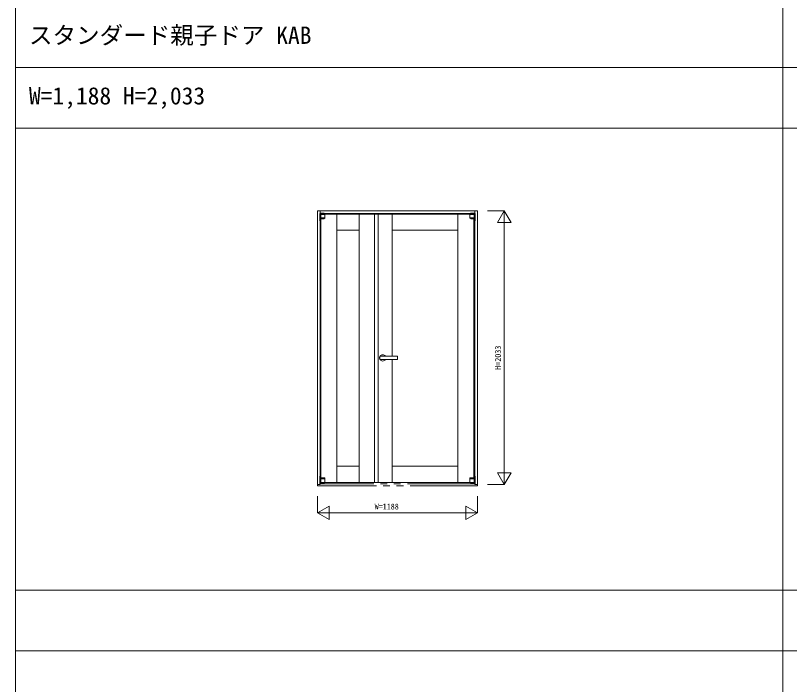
# Model space of a CAD drawing. Units: millimetres, scale not verified. Extents: x -14341 to 14341, y -10000 to 10000.
# Drawn here: x -14340 to -8589, y 130 to 5102 of the extents above; entities that cross this region are included whole.
import ezdxf
from ezdxf.enums import TextEntityAlignment as Align

# ---------------------------------------------------------------- set-up
doc = ezdxf.new("R2010")
doc.units = ezdxf.units.MM
doc.header["$LTSCALE"] = 50
doc.linetypes.add('USER2', pattern=[15, 10, -1, 1, -1, 1, -1])
doc.layers.add('0-0_0', color=7, linetype='Continuous')
for name, color, linetype, lineweight in [('0-1_YKK_F1', 7, 'Continuous', 18), ('0-2_YKK_A1', 4, 'Continuous', 18), ('0-3_YKK_N1', 2, 'Continuous', 18)]:
    doc.layers.add(name, color=color, linetype=linetype, lineweight=lineweight)
doc.styles.add('ＭＳ ゴシック', font='')
doc.styles.get('ＭＳ ゴシック').set_extended_font_data('MS Gothic')

msp = doc.modelspace()

# ---------------------------------------------------------------- linework, layer by layer
at = {"layer": '0-1_YKK_F1'}
for p, q in [((-14340.01, -10000), (-14340.01, 10000)), ((-8640.01, -10000), (-8640.01, 9500)), ((-14340.01, 4715), (14159.99, 4715)), ((-14340.01, 4265), (14159.99, 4265)), ((-14340.01, 830), (14159.99, 830)), ((-14340.01, 380), (14159.99, 380))]:
    msp.add_line(p, q, dxfattribs=at)
at = {"layer": '0-2_YKK_A1'}
for p, q in [((-12079.51, 3630), (-12079.51, 3626)), ((-12079.51, 3626), (-12079.51, 3625)), ((-12079.51, 3619), (-12079.51, 3625)), ((-12076.51, 3625), (-12079.51, 3625)), ((-12076.51, 3629.58), (-12076.51, 3630.5)), ((-12076.51, 3619), (-12076.51, 3625)), ((-12074.51, 3630), (-12071.61, 3630)), ((-12071.61, 3627), (-12074.51, 3627)), ((-12072.51, 3598.3), (-12072.51, 3623.8)), ((-12072.16, 3623.8), (-12069.68, 3623.8)), ((-12071.91, 3624.1), (-12062.11, 3624.1)), ((-12071.91, 3623.8), (-12071.91, 3624.1)), ((-12071.61, 3631), (-12071.61, 3634)), ((-12045.61, 3634), (-12071.61, 3634)), ((-12045.61, 3631), (-12071.61, 3631)), ((-12071.61, 3631), (-12071.61, 3629.22)), ((-12062.11, 3630), (-12071.61, 3630)), ((-12071.61, 3629.22), (-12071.61, 3627)), ((-12071.61, 3627), (-12062.11, 3627)), ((-12062.11, 3623.8), (-12062.11, 3631)), ((-12062.11, 3627), (-12055.11, 3627)), ((-12055.11, 3631), (-12055.11, 3623.8)), ((-12045.61, 3630), (-12055.11, 3630)), ((-12045.61, 3631), (-12045.61, 3634)), ((-12045.61, 3629.22), (-12045.61, 3631)), ((-12043.31, 3625.5), (-11596.51, 3625.5)), ((-12043.31, 3625.5), (-12043.31, 3623.8)), ((-12042.42, 3623.8), (-12041.51, 3623.8)), ((-12041.51, 3622.9), (-12041.51, 3623.8)), ((-12041.51, 3623.8), (-12041.51, 3598.3)), ((-11951.51, 1631.5), (-11951.51, 3625.5)), ((-11786.51, 3625.5), (-11786.51, 1631.5)), ((-11673.51, 3625.5), (-11673.51, 1631.5)), ((-11646.51, 3625.5), (-11646.51, 1631.5)), ((-10961.71, 3625.5), (-11596.51, 3625.5)), ((-11541.51, 2569.5), (-11541.51, 3625.5)), ((-11053.51, 3625.5), (-11053.51, 1631.5)), ((-10963.5, 3622.9), (-10963.5, 3623.8)), ((-10962.6, 3623.8), (-10963.5, 3623.8)), ((-10963.5, 3623.8), (-10963.5, 3598.3)), ((-10961.71, 3625.5), (-10961.71, 3623.8)), ((-10959.41, 3631), (-10959.41, 3634)), ((-10959.41, 3634), (-10933.41, 3634)), ((-10959.41, 3631), (-10933.41, 3631)), ((-10959.41, 3629.22), (-10959.41, 3631)), ((-10959.41, 3630), (-10949.91, 3630)), ((-10949.91, 3631), (-10949.91, 3623.8)), ((-10942.91, 3627), (-10949.91, 3627)), ((-10942.91, 3623.8), (-10942.91, 3631)), ((-10942.91, 3630), (-10933.41, 3630)), ((-10933.41, 3627), (-10942.91, 3627)), ((-10933.11, 3624.1), (-10942.91, 3624.1)), ((-10932.85, 3623.8), (-10935.33, 3623.8)), ((-10933.41, 3631), (-10933.41, 3634)), ((-10933.41, 3631), (-10933.41, 3629.22)), ((-10930.51, 3630), (-10933.41, 3630)), ((-10933.41, 3629.22), (-10933.41, 3627)), ((-10933.41, 3627), (-10930.51, 3627)), ((-10933.11, 3623.8), (-10933.11, 3624.1)), ((-10932.5, 3598.3), (-10932.5, 3623.8)), ((-10928.51, 3629.58), (-10928.51, 3630.5)), ((-10928.51, 1679), (-10928.51, 3625)), ((-10928.51, 3619), (-10928.51, 3625)), ((-10928.51, 3625), (-10925.51, 3625)), ((-10925.51, 3630), (-10925.51, 3626)), ((-10925.51, 3626), (-10925.51, 3625)), ((-10925.51, 3619), (-10925.51, 3625)), ((-12079.51, 3617), (-12079.51, 3611)), ((-12079.51, 3581), (-12079.51, 3611)), ((-12079.51, 3581), (-12079.51, 3575)), ((-12076.51, 3611), (-12076.51, 3617)), ((-12076.51, 3611), (-12076.51, 3581)), ((-12041.51, 3598.3), (-12072.51, 3598.3)), ((-12072.51, 3590.8), (-12072.51, 3597.3)), ((-12072.16, 3597.3), (-12072.51, 3597.3)), ((-12072.16, 3597.3), (-12069.68, 3597.3)), ((-12071.91, 3597.3), (-12071.91, 3598.3)), ((-12071.91, 3597.3), (-12071.91, 3598.3)), ((-12071.51, 1661.07), (-12071.51, 3589.8)), ((-12067.82, 3589.8), (-12071.51, 3589.8)), ((-12070.3, 3589.8), (-12070.51, 3589.8)), ((-12069.68, 3597.3), (-12042.42, 3597.3)), ((-12049.25, 3590), (-12041.91, 3595.5)), ((-12041.51, 3597.3), (-12042.42, 3597.3)), ((-12042.11, 3597.3), (-12042.11, 3598.3)), ((-12041.51, 3597.3), (-12041.51, 3596.3)), ((-10963.5, 3598.3), (-10932.5, 3598.3)), ((-10963.5, 3597.3), (-10963.5, 3596.3)), ((-10963.5, 3597.3), (-10962.6, 3597.3)), ((-10955.77, 3590), (-10963.1, 3595.5)), ((-10962.9, 3597.3), (-10962.9, 3598.3)), ((-10935.33, 3597.3), (-10962.6, 3597.3)), ((-10937.19, 3589.8), (-10933.5, 3589.8)), ((-10932.85, 3597.3), (-10935.33, 3597.3)), ((-10934.71, 3589.8), (-10934.5, 3589.8)), ((-10933.51, 1661.07), (-10933.51, 3589.8)), ((-10933.1, 3597.3), (-10933.1, 3598.3)), ((-10933.1, 3597.3), (-10933.1, 3598.3)), ((-10932.85, 3597.3), (-10932.5, 3597.3)), ((-10932.5, 3590.8), (-10932.5, 3597.3)), ((-10928.51, 3611), (-10928.51, 3617)), ((-10928.51, 3611), (-10928.51, 3581)), ((-10925.51, 3617), (-10925.51, 3611)), ((-10925.51, 3581), (-10925.51, 3611)), ((-10925.51, 3581), (-10925.51, 3575)), ((-11951.51, 3505.5), (-11786.51, 3505.5)), ((-11541.51, 3505.5), (-11053.51, 3505.5)), ((-11632.51, 2562.75), (-11632.51, 2568.5)), ((-11632.51, 2552.25), (-11632.51, 2562.75)), ((-11632.51, 2546.5), (-11632.51, 2552.25)), ((-11503.51, 2569.5), (-11631.51, 2569.5)), ((-11631.51, 2545.5), (-11503.51, 2545.5)), ((-11541.51, 1631.5), (-11541.51, 2545.5)), ((-11502.51, 2568.5), (-11502.51, 2562.75)), ((-11786.51, 1751.5), (-11951.51, 1751.5)), ((-11053.51, 1751.5), (-11541.51, 1751.5)), ((-12079.51, 1679), (-12079.51, 1617.5)), ((-12076.51, 1679), (-12079.51, 1679)), ((-12076.51, 1679), (-12076.51, 1629)), ((-10928.51, 1679), (-10928.51, 1629)), ((-10928.51, 1679), (-10925.51, 1679)), ((-10925.51, 1679), (-10925.51, 1617.5)), ((-12096.51, 1617.5), (-12076.51, 1617.5)), ((-12079.51, 1637), (-12079.51, 1635)), ((-12079.51, 1635), (-12079.51, 1629)), ((-12047.11, 1624), (-12079.51, 1624)), ((-12076.51, 1617.5), (-12076.51, 1621.4)), ((-12072.51, 1624), (-12074.91, 1624)), ((-12072.11, 1627), (-12074.51, 1627)), ((-12072.51, 1658.7), (-12072.51, 1659.75)), ((-12072.51, 1658.7), (-12071.6, 1658.7)), ((-12071.6, 1631.2), (-12072.51, 1631.2)), ((-12072.17, 1660.5), (-12064.79, 1666.95)), ((-12071.91, 1657.7), (-12071.91, 1658.7)), ((-12071.91, 1658.7), (-12071.91, 1657.7)), ((-12071.6, 1658.7), (-12041.51, 1658.7)), ((-12071.6, 1657.7), (-12041.51, 1657.7)), ((-12065.17, 1631.2), (-12071.6, 1631.2)), ((-12070.71, 1630.9), (-12070.91, 1630.9)), ((-12070.71, 1630.9), (-12067.31, 1630.9)), ((-12067.31, 1629.3), (-12067.31, 1631.2)), ((-12064.51, 1627.3), (-12064.51, 1629.3)), ((-12064.13, 1667.2), (-12055.51, 1667.2)), ((-12063.64, 1667.2), (-12063.54, 1667.2)), ((-12061.61, 1627), (-12061.61, 1627.3)), ((-12055.51, 1667.2), (-12050.79, 1667.2)), ((-12054.61, 1627.3), (-12054.61, 1627)), ((-12050.79, 1667.2), (-12046.2, 1667.2)), ((-12050.1, 1631.2), (-12044.34, 1631.2)), ((-12047.11, 1627), (-12047.11, 1624)), ((-12046.2, 1667.2), (-12042.51, 1667.2)), ((-12044.34, 1631.2), (-12041.86, 1631.2)), ((-12043.31, 1630.9), (-12017.91, 1630.9)), ((-12042.11, 1658.7), (-12042.11, 1657.7)), ((-12041.51, 1666.2), (-12041.51, 1658.7)), ((-11596.51, 1631.5), (-12041.51, 1631.5)), ((-12017.91, 1630.9), (-12011.91, 1630.9)), ((-12011.91, 1630.9), (-12011.91, 1631.5)), ((-11596.51, 1631.5), (-10963.51, 1631.5)), ((-10993.11, 1630.9), (-10993.11, 1631.5)), ((-10987.11, 1630.9), (-10993.11, 1630.9)), ((-10961.71, 1630.9), (-10987.11, 1630.9)), ((-10963.51, 1666.2), (-10963.51, 1658.7)), ((-10933.41, 1658.7), (-10963.51, 1658.7)), ((-10933.41, 1657.7), (-10963.51, 1657.7)), ((-10960.68, 1631.2), (-10963.16, 1631.2)), ((-10962.91, 1658.7), (-10962.91, 1657.7)), ((-10958.82, 1667.2), (-10962.51, 1667.2)), ((-10954.91, 1631.2), (-10960.68, 1631.2)), ((-10954.23, 1667.2), (-10958.82, 1667.2)), ((-10957.91, 1627), (-10957.91, 1624)), ((-10957.91, 1624), (-10925.51, 1624)), ((-10949.51, 1667.2), (-10954.23, 1667.2)), ((-10950.41, 1627.3), (-10950.41, 1627)), ((-10940.88, 1667.2), (-10949.51, 1667.2)), ((-10943.41, 1627), (-10943.41, 1627.3)), ((-10941.37, 1667.2), (-10941.48, 1667.2)), ((-10940.51, 1627.3), (-10940.51, 1629.3)), ((-10932.85, 1660.5), (-10940.23, 1666.95)), ((-10939.84, 1631.2), (-10933.41, 1631.2)), ((-10937.71, 1629.3), (-10937.71, 1631.2)), ((-10934.31, 1630.9), (-10937.71, 1630.9)), ((-10934.31, 1630.9), (-10934.11, 1630.9)), ((-10932.51, 1658.7), (-10933.41, 1658.7)), ((-10933.41, 1631.2), (-10932.51, 1631.2)), ((-10933.11, 1657.7), (-10933.11, 1658.7)), ((-10933.11, 1658.7), (-10933.11, 1657.7)), ((-10932.91, 1627), (-10930.51, 1627)), ((-10932.51, 1658.7), (-10932.51, 1659.75)), ((-10932.51, 1624), (-10930.11, 1624)), ((-10928.51, 1617.5), (-10928.51, 1621.4)), ((-10925.51, 1637), (-10925.51, 1635)), ((-10925.51, 1635), (-10925.51, 1629))]:
    msp.add_line(p, q, dxfattribs=at)
at = {"layer": '0-2_YKK_A1', "linetype": 'USER2'}
for p, q in [((-12096.51, 1605.5), (-12096.51, 1617.5)), ((-12076.51, 1617.5), (-12096.51, 1617.5)), ((-10928.51, 1621), (-12076.51, 1621)), ((-12076.51, 1621), (-12076.51, 1617.5)), ((-12076.51, 1621), (-12076.51, 1617.5)), ((-12076.51, 1621), (-12076.51, 1617.5)), ((-10928.51, 1621), (-10928.51, 1617.5)), ((-10928.51, 1621), (-10928.51, 1617.5)), ((-10928.51, 1617.5), (-10908.51, 1617.5)), ((-10908.51, 1605.5), (-10908.51, 1617.5)), ((-10908.51, 1605.5), (-12096.51, 1605.5))]:
    msp.add_line(p, q, dxfattribs=at)
at = {"layer": '0-2_YKK_A1'}
for points in [[(-12076.51, 1679), (-12076.51, 3650.5), (-12096.51, 3650.5), (-12096.51, 1617.5)], [(-12079.51, 3630), (-12079.51, 3610.4), (-12079.51, 3575)], [(-12079.51, 3630), (-12076.51, 3630), (-12076.51, 3629.58)], [(-10933.41, 3630.5), (-10928.51, 3630.5), (-10928.51, 3650.5), (-12076.51, 3650.5), (-12076.51, 3630.5), (-10959.41, 3630.5)], [(-12072.51, 3622.9), (-12072.51, 3623.8), (-12072.16, 3623.8)], [(-12069.68, 3623.8), (-12048.85, 3623.8), (-12042.42, 3623.8)], [(-12059.41, 3623.8), (-12062.28, 3623.8), (-12064.65, 3623.8)], [(-12055.11, 3627), (-12045.61, 3627), (-12045.61, 3629.22)], [(-12055.11, 3624.1), (-12043.31, 3624.1), (-12043.31, 3623.8)], [(-10935.33, 3623.8), (-10956.17, 3623.8), (-10962.6, 3623.8)], [(-10949.91, 3624.1), (-10961.71, 3624.1), (-10961.71, 3623.8)], [(-10949.91, 3627), (-10959.41, 3627), (-10959.41, 3629.22)], [(-10945.61, 3623.8), (-10942.73, 3623.8), (-10940.37, 3623.8)], [(-10932.5, 3622.9), (-10932.5, 3623.8), (-10932.85, 3623.8)], [(-10928.51, 3650.5), (-10908.51, 3650.5), (-10908.51, 1617.5), (-10928.51, 1617.5)], [(-10925.51, 3630), (-10928.51, 3630), (-10928.51, 3629.58)], [(-10925.51, 3630), (-10925.51, 3610.4), (-10925.51, 3575)], [(-12079.51, 3619), (-12079.51, 3617), (-12076.51, 3617), (-12076.51, 3619)], [(-12079.51, 3575), (-12076.51, 3575), (-12076.51, 3581)], [(-12049.85, 3589.8), (-12058.51, 3589.8), (-12063.23, 3589.8), (-12067.82, 3589.8)], [(-10955.17, 3589.8), (-10946.5, 3589.8), (-10941.78, 3589.8), (-10937.19, 3589.8)], [(-10925.51, 3619), (-10925.51, 3617), (-10928.51, 3617), (-10928.51, 3619)], [(-10925.51, 3575), (-10928.51, 3575), (-10928.51, 3581)], [(-11502.51, 2562.75), (-11502.51, 2552.25), (-11502.51, 2546.5)], [(-12047.11, 1624), (-12047.11, 1621.4), (-12079.51, 1621.4)], [(-12072.51, 1631.2), (-12072.51, 1657.7), (-12071.6, 1657.7)], [(-12047.11, 1627), (-12069.11, 1627), (-12072.11, 1627)], [(-12071.91, 1631.2), (-12071.91, 1630.9), (-12070.91, 1630.9)], [(-12049.71, 1631.2), (-12049.71, 1629.3), (-12067.31, 1629.3)], [(-12065.17, 1631.2), (-12055.51, 1631.2), (-12050.1, 1631.2)], [(-12052.51, 1629.3), (-12052.51, 1627.3), (-12064.51, 1627.3)], [(-12049.71, 1630.9), (-12043.31, 1630.9), (-12043.31, 1631.2)], [(-12041.51, 1657.7), (-12041.51, 1631.2), (-12041.86, 1631.2)], [(-10963.51, 1657.7), (-10963.51, 1631.2), (-10963.16, 1631.2)], [(-10955.31, 1630.9), (-10961.71, 1630.9), (-10961.71, 1631.2)], [(-10957.91, 1627), (-10935.91, 1627), (-10932.91, 1627)], [(-10957.91, 1624), (-10957.91, 1621.4), (-10925.51, 1621.4)], [(-10955.31, 1631.2), (-10955.31, 1629.3), (-10937.71, 1629.3)], [(-10939.84, 1631.2), (-10949.51, 1631.2), (-10954.91, 1631.2)], [(-10952.51, 1629.3), (-10952.51, 1627.3), (-10940.51, 1627.3)], [(-10933.11, 1631.2), (-10933.11, 1630.9), (-10934.11, 1630.9)], [(-10932.51, 1631.2), (-10932.51, 1657.7), (-10933.41, 1657.7)]]:
    msp.add_lwpolyline(points, dxfattribs=at)
msp.add_lwpolyline([(-11646.51, 1631.5), (-11673.51, 1631.5), (-11673.51, 3625.5), (-11646.51, 3625.5)], close=True, dxfattribs=at)
for centre, radius, start, end in [((-12074.51, 3625), 5, 90, 180), ((-12074.51, 3625), 2, 90, 180), ((-10930.51, 3625), 5, 0, 90), ((-10930.51, 3625), 2, 0, 90), ((-12071.51, 3590.8), 1, 180, 270), ((-12049.85, 3590.8), 1, 270, 306.8699), ((-12042.51, 3596.3), 1, 306.8699, 0), ((-10962.5, 3596.3), 1, 180, 233.1301), ((-10955.17, 3590.8), 1, 233.1301, 270), ((-10933.5, 3590.8), 1, 270, 0), ((-11611.51, 2557.5), 23.5, 153.33134, 206.66866), ((-11631.51, 2568.5), 1, 90, 180), ((-11631.51, 2546.5), 1, 180, 270), ((-11611.51, 2557.5), 23.5, 30.70636, 149.36289), ((-11611.51, 2557.5), 23.5, 210.63711, 329.29364), ((-11503.51, 2568.5), 1, 0, 90), ((-11503.51, 2546.5), 1, 270, 0), ((-12074.51, 1629), 5, 180, 270), ((-12074.51, 1629), 2, 180, 270), ((-12071.51, 1659.75), 1, 131.18593, 180), ((-12064.13, 1666.2), 1, 90, 131.18593), ((-12042.51, 1666.2), 1, 0, 90), ((-10962.51, 1666.2), 1, 90, 180), ((-10940.88, 1666.2), 1, 48.81407, 90), ((-10933.51, 1659.75), 1, 0, 48.81407), ((-10930.51, 1629), 2, 270, 0), ((-10930.51, 1629), 5, 270, 0)]:
    msp.add_arc(centre, radius, start, end, dxfattribs=at)
at = {"layer": '0-3_YKK_N1'}
for p, q in [((-10833.51, 3650.5), (-10708.51, 3650.5)), ((-10758.51, 3563.9), (-10708.51, 3650.5)), ((-10708.51, 1617.5), (-10708.51, 3650.5)), ((-10708.51, 3650.5), (-10658.51, 3563.9)), ((-10758.51, 3563.9), (-10658.51, 3563.9)), ((-10758.51, 1704.1), (-10708.51, 1617.5)), ((-10758.51, 1704.1), (-10658.51, 1704.1)), ((-10708.51, 1617.5), (-10658.51, 1704.1)), ((-10833.51, 1617.5), (-10708.51, 1617.5)), ((-12096.51, 1530.5), (-12096.51, 1405.5)), ((-10908.51, 1530.5), (-10908.51, 1405.5)), ((-12096.51, 1405.5), (-12009.91, 1455.5)), ((-12009.91, 1455.5), (-12009.91, 1355.5)), ((-10995.11, 1455.5), (-10995.11, 1355.5)), ((-10995.11, 1455.5), (-10908.51, 1405.5)), ((-12096.51, 1405.5), (-10908.51, 1405.5)), ((-12096.51, 1405.5), (-12009.91, 1355.5)), ((-10995.11, 1355.5), (-10908.51, 1405.5))]:
    msp.add_line(p, q, dxfattribs=at)

# ---------------------------------------------------------------- texts
at = {"layer": '0-0_0', "style": 'ＭＳ ゴシック'}
for s, p in [('スタンダード親子ドア KAB', (-14240.01, 4852.5)), ('W=1,188 H=2,033', (-14240.01, 4402.5))]:
    msp.add_text(s, height=128.3, dxfattribs=at).set_placement(p, align=Align.BOTTOM_LEFT)
at = {"layer": '0-3_YKK_N1', "color": 7, "style": 'ＭＳ ゴシック'}
msp.add_text('H=2033', height=43.99, rotation=90, dxfattribs=at).set_placement((-10720.51, 2469), align=Align.BOTTOM_LEFT)
msp.add_text('W=1188', height=43.99, dxfattribs=at).set_placement((-11671.51, 1417.5), align=Align.BOTTOM_LEFT)

doc.saveas('drawing.dxf')
